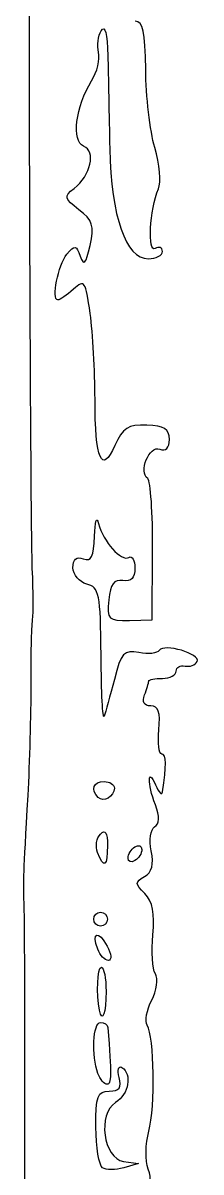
# Model space of a CAD drawing. Extents: x -171 to 832, y -60 to 309.
# Drawn here: x 141.05 to 143.26, y 148.6 to 162.84 of the extents above; entities that cross this region are included whole.
import ezdxf

# ---------------------------------------------------------------- set-up
doc = ezdxf.new("R2010")
doc.units = 0
doc.layers.add('Mobo_Pics_Outline', color=7, linetype='CONTINUOUS')

msp = doc.modelspace()

# ---------------------------------------------------------------- linework, layer by layer
at = {"layer": 'Mobo_Pics_Outline', "color": 1}
for points in [[(142.372925, 155.434714), (142.654263, 155.441234), (142.659933, 156.293668)], [(141.980284, 151.361952), (141.980142, 151.361952)], [(142.301452, 148.731554), (142.484485, 148.703774), (142.302132, 148.652042)]]:
    msp.add_lwpolyline(points, dxfattribs=at)
for points in [[(141.984899, 153.241656)], [(141.979331, 152.557415)], [(142.356603, 152.490518)], [(141.930394, 151.733347)], [(142.002309, 150.603866)], [(141.982126, 149.822359)], [(142.039899, 148.653748)]]:
    msp.add_lwpolyline(points, close=True, dxfattribs=at)
for points in [[(141.326589, 168.866444), (141.153137, 167.504386), (141.120765, 166.267086), (141.132387, 161.451009)], [(141.990386, 162.472961), (141.96856, 162.556753), (141.983583, 162.677509), (142.024034, 162.741288)], [(142.024034, 162.741288), (142.071344, 162.815953), (142.100683, 162.70543), (142.106437, 162.431062)], [(142.574179, 162.260572), (142.57021, 162.729374), (142.541836, 162.857271), (142.442311, 162.857276)], [(141.905092, 162.120112), (141.973917, 162.23038), (142.012327, 162.389177), (141.990386, 162.472961)], [(142.106437, 162.431062), (142.111256, 162.196637), (142.12146, 161.678789), (142.129114, 161.280275)], [(142.686431, 161.292657), (142.627555, 161.496836), (142.577014, 161.932391), (142.574179, 162.260572)], [(141.805823, 161.309571), (141.65312, 161.368163), (141.706185, 161.801425), (141.905092, 162.120112)], [(141.132387, 161.451009), (141.138907, 158.708302), (141.154781, 156.272468), (141.16731, 156.038049)], [(141.686626, 160.785873), (141.893753, 160.949177), (141.962153, 161.249581), (141.805823, 161.309571)], [(142.129114, 161.280275), (142.144988, 160.436801), (142.327568, 159.91638), (142.607288, 159.91638)], [(142.733486, 160.781196), (142.76651, 160.858327), (142.745391, 161.088489), (142.686431, 161.292657)], [(141.747627, 160.522421), (141.563744, 160.661687), (141.558386, 160.68479), (141.686626, 160.785873)], [(142.691788, 160.041104), (142.594248, 159.980811), (142.625061, 160.527835), (142.733486, 160.781196)], [(141.884739, 160.079156), (141.93959, 160.326536), (141.919209, 160.392489), (141.747627, 160.522421)], [(141.598922, 159.971496), (141.696802, 160.089418), (141.71449, 160.086725), (141.764409, 159.945985)], [(141.764409, 159.945985), (141.808402, 159.822026), (141.833999, 159.850344), (141.884739, 160.079156)], [(142.782129, 160.006663), (142.782129, 160.056326), (142.74148, 160.071803), (142.691788, 160.041104)], [(141.487152, 159.405077), (141.402849, 159.405077), (141.488345, 159.838237), (141.598922, 159.971496)], [(142.607288, 159.91638), (142.703439, 159.91638), (142.782129, 159.957), (142.782129, 160.006663)], [(141.886865, 159.236079), (141.831079, 159.641666), (141.816934, 159.662322), (141.679823, 159.538249)], [(141.679823, 159.538249), (141.598894, 159.465002), (141.512182, 159.405077), (141.487152, 159.405077)], [(141.946733, 158.177772), (141.946733, 158.520399), (141.919804, 158.996636), (141.886865, 159.236079)], [(142.193801, 157.603025), (142.029958, 157.232914), (141.946733, 157.42654), (141.946733, 158.177772)], [(142.588358, 157.853551), (142.3545, 157.862339), (142.290646, 157.821803), (142.193801, 157.603025)], [(142.867372, 157.677265), (142.867372, 157.805589), (142.804301, 157.845444), (142.588358, 157.853551)], [(142.599214, 157.191775), (142.482909, 157.27174), (142.619057, 157.606707), (142.747892, 157.557302)], [(142.747892, 157.557302), (142.825136, 157.52768), (142.867372, 157.570058), (142.867372, 157.677265)], [(142.659933, 156.293668), (142.663051, 156.762507), (142.635838, 157.166657), (142.599214, 157.191775)], [(141.939592, 156.476407), (141.945262, 156.659355), (141.967939, 156.729569), (141.991013, 156.634693)], [(141.991013, 156.634693), (142.045381, 156.411522), (142.273429, 156.157492), (142.367312, 156.215517)], [(141.801829, 156.196684), (141.900985, 156.158643), (141.931911, 156.221345), (141.939592, 156.476407)], [(141.673958, 156.08789), (141.673958, 156.193197), (141.716534, 156.229424), (141.801829, 156.196684)], [(142.367312, 156.215517), (142.407933, 156.240746), (142.441155, 156.180509), (142.441155, 156.08192)], [(141.16731, 156.038049), (141.179783, 155.803623), (141.180633, 155.535111), (141.168932, 155.441344)], [(141.844433, 155.88544), (141.750663, 155.909818), (141.673958, 156.001065), (141.673958, 156.08789)], [(142.441155, 156.08192), (142.441155, 155.9585), (142.394695, 155.910453), (142.291967, 155.927716)], [(142.291967, 155.927716), (142.180906, 155.946424), (142.136232, 155.885763), (142.117183, 155.690456)], [(142.021655, 155.001753), (142.015419, 155.76618), (141.999829, 155.844822), (141.844433, 155.88544)], [(142.117183, 155.690456), (142.093089, 155.444267), (142.108963, 155.428563), (142.372925, 155.434714)], [(141.168932, 155.441344), (141.15731, 155.347574), (141.149089, 154.983161), (141.15079, 154.631531)], [(142.491472, 155.035366), (142.305009, 155.071026), (142.271504, 155.034686), (142.18649, 154.704271)], [(142.741942, 155.061729), (142.719265, 155.025247), (142.606672, 155.013426), (142.491472, 155.035366)], [(143.210866, 154.923766), (143.259678, 155.020059), (142.799805, 155.155329), (142.741942, 155.061729)], [(142.059696, 154.24789), (142.042405, 154.201005), (142.025369, 154.540244), (142.021655, 155.001753)], [(143.061678, 154.86971), (143.12166, 154.85582), (143.188784, 154.880198), (143.210866, 154.923766)], [(142.782126, 154.716809), (142.875896, 154.716809), (142.952601, 154.756862), (142.952601, 154.805788)], [(142.952601, 154.805788), (142.952601, 154.854714), (143.001669, 154.883486), (143.061678, 154.86971)], [(141.15079, 154.631531), (141.152581, 154.279902), (141.135766, 153.66615), (141.113203, 153.267636)], [(142.18649, 154.704271), (142.133964, 154.500148), (142.076903, 154.294775), (142.059696, 154.24789)], [(142.559918, 154.510673), (142.588378, 154.584828), (142.61165, 154.661562), (142.61165, 154.681149)], [(142.61165, 154.681149), (142.61165, 154.700708), (142.688384, 154.716809), (142.782126, 154.716809)], [(142.63668, 154.375829), (142.554532, 154.375829), (142.526837, 154.424472), (142.559918, 154.510673)], [(142.737452, 154.077477), (142.758145, 154.298778), (142.732066, 154.375829), (142.63668, 154.375829)], [(142.774302, 153.779125), (142.738784, 153.779125), (142.722201, 153.913374), (142.737452, 154.077477)], [(142.783373, 153.310286), (142.833149, 153.634263), (142.830371, 153.779125), (142.774302, 153.779125)], [(142.693911, 153.148371), (142.592941, 153.413977), (142.595804, 153.63144), (142.69703, 153.395524)], [(141.984899, 153.241656), (141.888889, 153.337666), (141.92642, 153.438239), (142.058259, 153.438239)], [(142.18613, 153.358019), (142.18613, 153.250529), (142.053015, 153.17354), (141.984899, 153.241656)], [(142.058259, 153.438239), (142.128587, 153.438239), (142.18613, 153.402154), (142.18613, 153.358019)], [(142.69703, 153.395524), (142.737338, 153.301754), (142.776173, 153.263401), (142.783373, 153.310286)], [(141.113203, 153.267636), (141.055262, 152.240224), (141.054667, 152.225045), (141.062803, 151.988984)], [(142.685408, 152.876755), (142.746381, 152.914428), (142.749187, 153.003209), (142.693911, 153.148371)], [(141.979331, 152.557444), (141.949341, 152.635595), (141.964308, 152.739173), (142.012837, 152.787589)], [(142.012837, 152.787589), (142.073385, 152.848137), (142.100881, 152.803746), (142.100881, 152.64546)], [(142.64337, 152.578123), (142.616724, 152.711578), (142.635716, 152.845968), (142.685408, 152.876755)], [(142.100881, 152.64546), (142.100881, 152.382489), (142.058305, 152.351654), (141.979331, 152.557415)], [(142.356603, 152.490518), (142.356603, 152.537403), (142.394956, 152.599453), (142.441841, 152.628452)], [(142.441841, 152.628452), (142.488726, 152.657422), (142.527078, 152.642908), (142.527078, 152.595882)], [(142.441841, 152.457948), (142.394956, 152.428978), (142.356603, 152.443491), (142.356603, 152.490518)], [(142.527078, 152.595882), (142.527078, 152.548997), (142.488726, 152.486946), (142.441841, 152.457948)], [(142.559124, 152.261161), (142.651647, 152.31295), (142.677187, 152.409016), (142.64337, 152.578123)], [(142.563093, 152.050065), (142.439729, 152.173429), (142.439332, 152.19415), (142.559124, 152.261161)], [(142.663269, 151.539378), (142.689348, 151.80677), (142.660882, 151.952238), (142.563093, 152.050065)], [(141.062803, 151.988984), (141.080661, 151.473124), (141.079243, 147.644909), (141.060416, 145.212129)], [(141.930394, 151.733347), (141.930394, 151.780232), (141.968747, 151.818585), (142.015632, 151.818585)], [(142.015632, 151.818585), (142.062517, 151.818585), (142.10087, 151.780232), (142.10087, 151.733347)], [(142.015632, 151.648109), (141.968747, 151.648109), (141.930394, 151.686462), (141.930394, 151.733347)], [(142.10087, 151.733347), (142.10087, 151.686462), (142.062517, 151.648109), (142.015632, 151.648109)], [(141.980142, 151.361952), (141.898929, 151.573586), (141.988363, 151.6025), (142.096986, 151.399681)], [(142.694365, 151.055918), (142.657118, 151.116182), (142.643115, 151.333741), (142.663269, 151.539378)], [(142.113144, 151.221892), (142.069632, 151.221892), (142.009821, 151.284906), (141.980284, 151.361952)], [(142.096986, 151.399681), (142.149342, 151.301829), (142.156542, 151.221892), (142.113144, 151.221892)], [(142.002252, 150.603871), (141.960923, 150.802325), (141.975607, 151.136643), (142.025496, 151.136643)], [(142.025496, 151.136643), (142.057556, 151.136643), (142.083805, 151.002394), (142.083805, 150.838291)], [(142.648756, 150.727918), (142.71143, 150.848702), (142.731811, 150.995339), (142.694365, 151.055918)], [(142.083805, 150.838291), (142.083805, 150.570927), (142.037118, 150.436675), (142.002309, 150.603866)], [(142.591439, 150.418826), (142.560626, 150.468687), (142.586337, 150.607783), (142.648756, 150.727918)], [(141.982126, 149.822342), (141.89995, 150.036528), (141.922089, 150.454695), (142.015632, 150.454695)], [(142.015632, 150.454695), (142.062517, 150.454695), (142.103137, 150.425923), (142.105915, 150.390774)], [(142.105915, 150.390774), (142.15178, 149.808118), (142.150221, 149.687515), (142.096844, 149.687515)], [(142.613266, 149.105667), (142.696094, 149.413686), (142.681921, 150.272649), (142.591439, 150.418826)], [(142.24663, 149.772883), (142.221969, 149.86671), (142.236709, 149.921986), (142.279313, 149.895709)], [(142.096844, 149.687515), (142.062205, 149.687515), (142.010558, 149.748177), (141.982126, 149.822359)], [(142.122869, 149.602266), (142.249323, 149.602266), (142.280135, 149.644757), (142.24663, 149.772883)], [(142.279313, 149.895709), (142.409849, 149.815035), (142.365118, 149.563352), (142.202154, 149.461571)], [(141.957241, 149.154738), (141.954854, 149.544505), (141.976233, 149.602266), (142.122869, 149.602266)], [(142.202154, 149.461571), (141.974022, 149.319102), (142.048715, 148.769991), (142.301452, 148.731554)], [(142.039871, 148.653729), (141.995934, 148.683152), (141.958743, 148.908591), (141.957241, 149.154738)], [(142.605329, 148.637577), (142.56777, 148.739142), (142.571313, 148.949782), (142.613266, 149.105667)], [(142.302132, 148.652042), (142.201843, 148.623582), (142.083836, 148.624262), (142.039899, 148.653748)], [(142.536305, 148.349829), (142.633505, 148.422793), (142.653688, 148.506897), (142.605329, 148.637577)]]:
    msp.add_open_spline(points, degree=3, dxfattribs=at)

doc.saveas('drawing.dxf')
